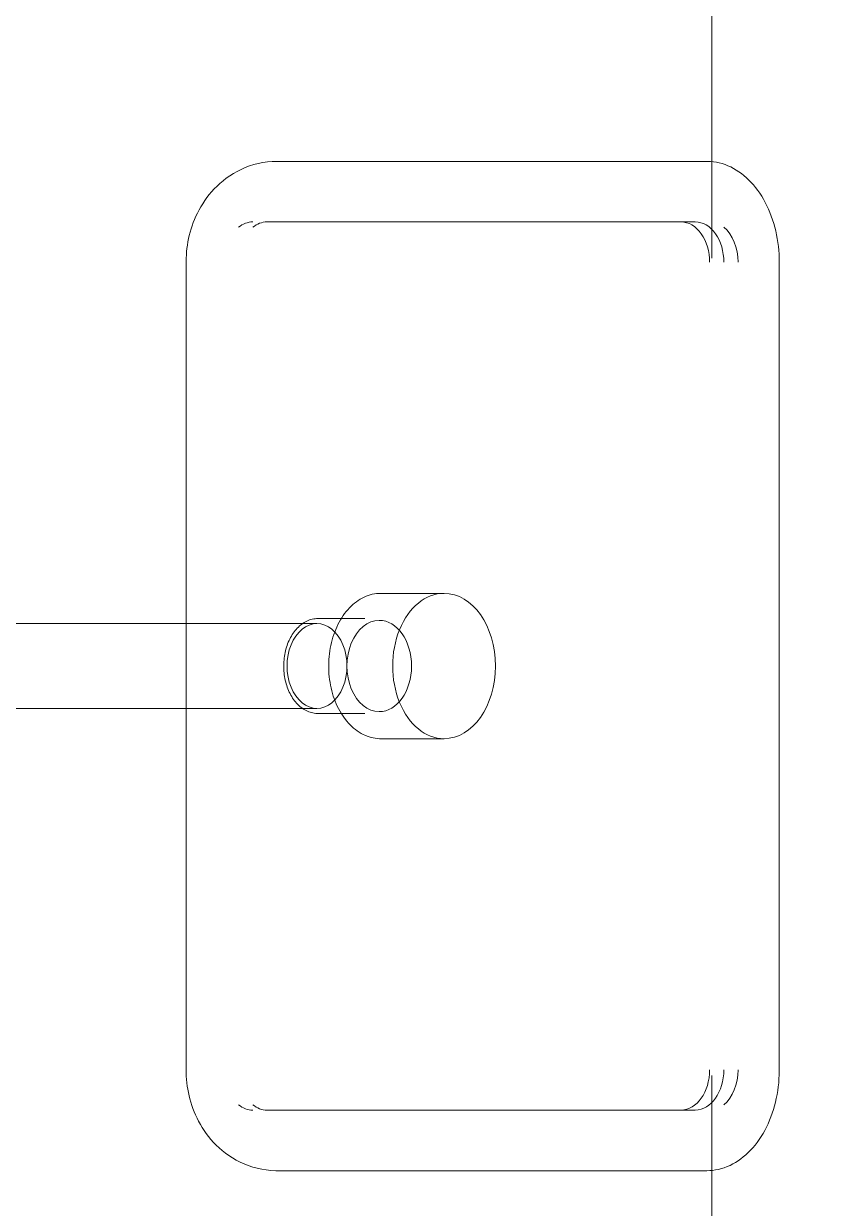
# Model space of a CAD drawing. Header units: metres. Extents: x 3856 to 4207, y -1118 to -691.
# Drawn here: x 3997.154 to 3997.352, y -989.9117 to -989.6183 of the extents above; entities that cross this region are included whole.
import ezdxf

# ---------------------------------------------------------------- set-up
doc = ezdxf.new("R2010")
doc.units = ezdxf.units.M
doc.layers.add('Plumbing Fixtures', color=7, linetype='Continuous', lineweight=9)
doc.layers.add('Surface Pattern', color=7, linetype='Continuous', lineweight=9)

# ---------------------------------------------------------------- blocks, each defined once
blk = doc.blocks.new('PM4045551-Ducha-monocontrol-Palma-Pro - Ducha monocontrol Palma Pro-V229-IMPLANTACIÓN - KIT COMERCIAL')
at = {"layer": 'Plumbing Fixtures', "color": 253, "true_color": 0xaaaaaa}
for p, q in [((0.1145, -0.20859), (0.1145, -0.26567)), ((0.1355, -0.26567), (0.1355, -0.20859)), ((0.225, -0.23326), (0.025, -0.23326)), ((0.015, -0.2533), (0.015, -0.35936)), ((0.235, -0.35936), (0.235, -0.2533)), ((0, -0.25577), (0, -0.36184)), ((0.25, -0.36184), (0.25, -0.25577)), ((0.11325, -0.26588), (0.11325, -0.27748)), ((0.13675, -0.27748), (0.13675, -0.26588)), ((0.107, -0.28144), (0.107, -0.29714)), ((0.143, -0.29714), (0.143, -0.28144)), ((0, -0.36184), (0, -0.36219)), ((0.25, -0.36219), (0.25, -0.36184)), ((0.025, -0.38016), (0.225, -0.38016))]:
    blk.add_line(p, q, dxfattribs=at)
at = {"layer": 'Plumbing Fixtures', "color": 253, "true_color": 0xaaaaaa, "flags": 128}
for points in [[(0.1145, -0.17324), (0.1145, -0.17524), (0.1145, -0.17724), (0.1145, -0.17922), (0.1145, -0.18121), (0.1145, -0.18317), (0.1145, -0.18512), (0.1145, -0.18706), (0.1145, -0.18897), (0.1145, -0.19085), (0.1145, -0.19271), (0.1145, -0.19454), (0.1145, -0.19633), (0.1145, -0.19808), (0.1145, -0.1998), (0.1145, -0.20147), (0.1145, -0.2031), (0.1145, -0.20468), (0.1145, -0.20621), (0.1145, -0.20769), (0.1145, -0.20859)], [(0.1355, -0.20859), (0.1355, -0.20715), (0.1355, -0.20566), (0.1355, -0.20411), (0.1355, -0.20251), (0.1355, -0.20087), (0.1355, -0.19918), (0.1355, -0.19745), (0.1355, -0.19568), (0.1355, -0.19387), (0.1355, -0.19204), (0.1355, -0.19017), (0.1355, -0.18827), (0.1355, -0.18635), (0.1355, -0.18441), (0.1355, -0.18246), (0.1355, -0.18048), (0.1355, -0.1785), (0.1355, -0.17651), (0.1355, -0.17451), (0.1355, -0.17324)], [(0.025, -0.23326), (0.02419, -0.23327), (0.02339, -0.23331), (0.02258, -0.23337), (0.02178, -0.23345), (0.02097, -0.23355), (0.02017, -0.23368), (0.01936, -0.23383), (0.01856, -0.234), (0.01776, -0.2342), (0.01696, -0.23443), (0.01617, -0.23468), (0.01537, -0.23496), (0.01458, -0.23526), (0.0138, -0.2356), (0.01302, -0.23596), (0.01224, -0.23635), (0.01146, -0.23678), (0.0107, -0.23723), (0.00994, -0.23772), (0.00919, -0.23825), (0.00845, -0.23881), (0.00772, -0.2394), (0.00701, -0.24004), (0.00631, -0.24072), (0.00563, -0.24143), (0.00497, -0.24219), (0.00434, -0.24299), (0.00373, -0.24383), (0.00316, -0.24472), (0.00262, -0.24565), (0.00212, -0.24661), (0.00166, -0.24762), (0.00125, -0.24866), (0.0009, -0.24974), (0.00059, -0.25084), (0.00035, -0.25197), (0.00017, -0.25312), (0.00005, -0.25428), (0, -0.25546), (0, -0.25577)], [(0.25, -0.25577), (0.24997, -0.2546), (0.24987, -0.25343), (0.2497, -0.25228), (0.24948, -0.25114), (0.24919, -0.25003), (0.24885, -0.24895), (0.24845, -0.2479), (0.24801, -0.24688), (0.24752, -0.2459), (0.24699, -0.24496), (0.24642, -0.24407), (0.24583, -0.24321), (0.2452, -0.2424), (0.24455, -0.24163), (0.24387, -0.24091), (0.24318, -0.24022), (0.24247, -0.23957), (0.24175, -0.23896), (0.24101, -0.23839), (0.24026, -0.23786), (0.23951, -0.23736), (0.23874, -0.2369), (0.23797, -0.23646), (0.2372, -0.23606), (0.23641, -0.23569), (0.23563, -0.23535), (0.23484, -0.23504), (0.23405, -0.23475), (0.23325, -0.23449), (0.23245, -0.23426), (0.23165, -0.23405), (0.23085, -0.23387), (0.23005, -0.23371), (0.22925, -0.23358), (0.22844, -0.23347), (0.22764, -0.23338), (0.22683, -0.23332), (0.22602, -0.23328), (0.22522, -0.23326), (0.225, -0.23326)], [(0.13675, -0.26588), (0.13674, -0.26554), (0.13671, -0.26519), (0.13666, -0.26485), (0.13659, -0.26451), (0.13651, -0.26417), (0.1364, -0.26383), (0.13628, -0.2635), (0.13613, -0.26317), (0.13597, -0.26285), (0.13579, -0.26253), (0.13559, -0.26222), (0.13538, -0.26191), (0.13515, -0.26162), (0.13491, -0.26133), (0.13464, -0.26105), (0.13437, -0.26077), (0.13408, -0.26051), (0.13377, -0.26025), (0.13345, -0.26), (0.13312, -0.25977), (0.13278, -0.25954), (0.13242, -0.25932), (0.13205, -0.25912), (0.13167, -0.25892), (0.13129, -0.25874), (0.13089, -0.25856), (0.13048, -0.2584), (0.13006, -0.25825), (0.12964, -0.25811), (0.12921, -0.25799), (0.12877, -0.25788), (0.12833, -0.25777), (0.12788, -0.25769), (0.12743, -0.25761), (0.12697, -0.25755), (0.12651, -0.2575), (0.12605, -0.25746), (0.12559, -0.25744), (0.12513, -0.25743), (0.12466, -0.25743), (0.1242, -0.25745), (0.12374, -0.25748), (0.12327, -0.25752), (0.12282, -0.25758), (0.12236, -0.25764), (0.12191, -0.25773), (0.12147, -0.25782), (0.12103, -0.25793), (0.12059, -0.25804), (0.12016, -0.25818), (0.11974, -0.25832), (0.11933, -0.25847), (0.11893, -0.25864), (0.11853, -0.25882), (0.11815, -0.25901), (0.11778, -0.25921), (0.11741, -0.25942), (0.11706, -0.25964), (0.11672, -0.25987), (0.1164, -0.26012), (0.11609, -0.26037), (0.11579, -0.26063), (0.1155, -0.2609), (0.11523, -0.26117), (0.11498, -0.26146), (0.11474, -0.26175), (0.11452, -0.26205), (0.11431, -0.26236), (0.11412, -0.26268), (0.11395, -0.263), (0.1138, -0.26332), (0.11367, -0.26365), (0.11355, -0.26398), (0.11345, -0.26432), (0.11337, -0.26466), (0.11331, -0.26501), (0.11327, -0.26535), (0.11325, -0.2657), (0.11325, -0.26588)], [(0.143, -0.28144), (0.14299, -0.28092), (0.14294, -0.2804), (0.14287, -0.27988), (0.14276, -0.27936), (0.14263, -0.27884), (0.14247, -0.27834), (0.14228, -0.27783), (0.14206, -0.27734), (0.14182, -0.27685), (0.14155, -0.27637), (0.14125, -0.27589), (0.14093, -0.27543), (0.14058, -0.27498), (0.1402, -0.27454), (0.1398, -0.27411), (0.13938, -0.27369), (0.13894, -0.27328), (0.13847, -0.27289), (0.13798, -0.27251), (0.13748, -0.27215), (0.13695, -0.2718), (0.1364, -0.27147), (0.13584, -0.27116), (0.13526, -0.27086), (0.13466, -0.27057), (0.13405, -0.27031), (0.13342, -0.27006), (0.13279, -0.26983), (0.13214, -0.26962), (0.13147, -0.26943), (0.1308, -0.26925), (0.13012, -0.2691), (0.12943, -0.26896), (0.12874, -0.26885), (0.12803, -0.26875), (0.12733, -0.26867), (0.12662, -0.26862), (0.12591, -0.26858), (0.12519, -0.26857), (0.12448, -0.26857), (0.12377, -0.2686), (0.12305, -0.26864), (0.12235, -0.26871), (0.12164, -0.26879), (0.12094, -0.2689), (0.12025, -0.26902), (0.11956, -0.26917), (0.11889, -0.26933), (0.11822, -0.26951), (0.11756, -0.26971), (0.11692, -0.26993), (0.11629, -0.27017), (0.11567, -0.27043), (0.11506, -0.2707), (0.11447, -0.27099), (0.1139, -0.2713), (0.11334, -0.27162), (0.11281, -0.27196), (0.11229, -0.27232), (0.11179, -0.27269), (0.11131, -0.27307), (0.11086, -0.27347), (0.11042, -0.27388), (0.11001, -0.2743), (0.10962, -0.27474), (0.10926, -0.27518), (0.10892, -0.27564), (0.10861, -0.27611), (0.10832, -0.27659), (0.10806, -0.27707), (0.10783, -0.27756), (0.10763, -0.27806), (0.10745, -0.27857), (0.1073, -0.27908), (0.10718, -0.2796), (0.1071, -0.28011), (0.10704, -0.28064), (0.107, -0.28116), (0.107, -0.28144)], [(0, -0.36219), (0.00002, -0.36293), (0.00008, -0.36366), (0.00019, -0.36439), (0.00033, -0.36512), (0.00052, -0.36584), (0.00074, -0.36655), (0.00101, -0.36726), (0.00131, -0.36796), (0.00166, -0.36864), (0.00204, -0.36931), (0.00245, -0.36998), (0.00291, -0.37062), (0.0034, -0.37125), (0.00392, -0.37187), (0.00447, -0.37247), (0.00506, -0.37305), (0.00568, -0.37362), (0.00633, -0.37416), (0.00701, -0.37469), (0.00771, -0.37519), (0.00845, -0.37567), (0.0092, -0.37614), (0.00999, -0.37657), (0.01079, -0.37699), (0.01162, -0.37738), (0.01247, -0.37775), (0.01333, -0.3781), (0.01422, -0.37841), (0.01512, -0.37871), (0.01604, -0.37897), (0.01697, -0.37921), (0.01791, -0.37943), (0.01887, -0.37962), (0.01983, -0.37978), (0.0208, -0.37991), (0.02178, -0.38001), (0.02276, -0.38009), (0.02375, -0.38014), (0.02473, -0.38016), (0.025, -0.38016)], [(0.225, -0.38016), (0.22599, -0.38015), (0.22697, -0.38011), (0.22796, -0.38004), (0.22894, -0.37994), (0.22991, -0.37981), (0.23088, -0.37966), (0.23183, -0.37948), (0.23278, -0.37928), (0.23371, -0.37904), (0.23463, -0.37878), (0.23554, -0.3785), (0.23643, -0.37818), (0.2373, -0.37785), (0.23815, -0.37749), (0.23899, -0.3771), (0.2398, -0.37669), (0.24059, -0.37626), (0.24135, -0.3758), (0.24209, -0.37532), (0.24281, -0.37482), (0.24349, -0.3743), (0.24415, -0.37377), (0.24477, -0.37321), (0.24537, -0.37263), (0.24594, -0.37203), (0.24647, -0.37142), (0.24696, -0.37079), (0.24743, -0.37015), (0.24785, -0.36949), (0.24825, -0.36882), (0.2486, -0.36814), (0.24891, -0.36745), (0.24919, -0.36674), (0.24943, -0.36603), (0.24962, -0.36531), (0.24978, -0.36459), (0.24989, -0.36386), (0.24997, -0.36313), (0.25, -0.36239), (0.25, -0.36219)]]:
    blk.add_lwpolyline(points, dxfattribs=at)
at = {"layer": 'Plumbing Fixtures', "color": 253, "true_color": 0xaaaaaa}
for centre, major_axis, start_param, end_param in [((0.025, -0.24976), (0.01, 0), 2.617994, 3.141593), ((0.225, -0.24976), (0.01, 0), 0, 0.523599), ((0.025, -0.2533), (0.01, 0), 2.617994, 3.141593), ((0.225, -0.2533), (0.01, 0), 0, 0.523599), ((0.125, -0.26567), (0.0105, 0), 1.570796, 4.712389), ((0.125, -0.26567), (-0.0105, 0), 1.570796, 4.712389), ((0.125, -0.28109), (0.0113, 0), 0, 3.141593), ((0.125, -0.28109), (0.0113, 0), 3.141593, 6.283185), ((0.125, -0.29714), (0.018, 0), 0, 3.141593), ((0.125, -0.29714), (0.018, 0), 3.141593, 6.283185), ((0.025, -0.35583), (0.01, 0), 3.141593, 4.712389), ((0.225, -0.35583), (-0.01, 0), 1.570796, 3.141593), ((0.025, -0.35936), (-0.01, 0), 0, 1.570796), ((0.225, -0.35936), (-0.01, 0), 1.570796, 3.141593), ((0.025, -0.3629), (0.01, 0), 3.665191, 4.712389), ((0.025, -0.3629), (0.01, 0), 3.665191, 4.712389), ((0.225, -0.3629), (0.01, 0), 4.712389, 5.759587), ((0.225, -0.3629), (0.01, 0), 4.712389, 5.759587)]:
    blk.add_ellipse(centre, major_axis=major_axis, ratio=0.707107, start_param=start_param, end_param=end_param, dxfattribs=at)
blk = doc.blocks.new('EDIFICIO TIPO A_rvt-3-IMPLANTACIÓN - KIT COMERCIAL')
at = {"layer": 'Surface Pattern', "true_color": 0x808080}
h = blk.add_hatch(dxfattribs=at)
h.set_pattern_fill('FP_79', color=8, style=0, pattern_type=2)
h.set_pattern_definition([(180, (3997.89, 1046.512), (-7e-17, -0.566), []), (270, (3997.89, 1046.512), (0.566, 3e-17), [])])
h.paths.add_polyline_path([(3998.45594, -990.22735), (3998.45594, -989.32735), (3996.95594, -989.32735), (3996.95594, -990.22735), (3997.28417, -990.22735)])
h.paths.add_polyline_path([(3997.21424, -989.88735), (3997.19904, -989.87735), (3997.20717, -989.66885), (3997.34046, -989.67735), (3997.33091, -989.87735), (3997.28417, -989.88735)])
at = {"layer": 'Plumbing Fixtures', "lineweight": 9, "rotation": 90}
blk.add_blockref('PM4045551-Ducha-monocontrol-Palma-Pro - Ducha monocontrol Palma Pro-V229-IMPLANTACIÓN - KIT COMERCIAL', (3996.96094, -989.90235), dxfattribs=at)

msp = doc.modelspace()

# ---------------------------------------------------------------- block references
at = {"lineweight": 5}
msp.add_blockref('EDIFICIO TIPO A_rvt-3-IMPLANTACIÓN - KIT COMERCIAL', (0, 0), dxfattribs=at)

doc.saveas('drawing.dxf')
